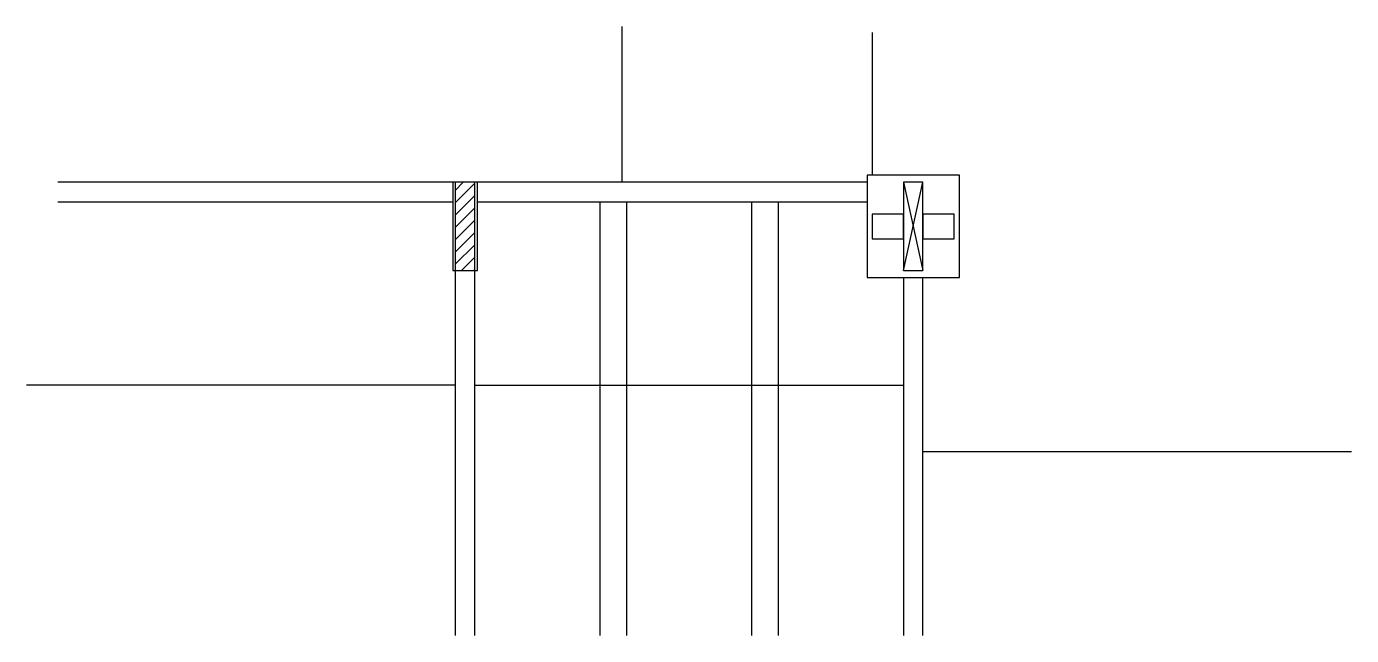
# Model space of a CAD drawing. Header units: metres. Extents: x 4264 to 5556, y 2084 to 2678.
import ezdxf

# ---------------------------------------------------------------- set-up
doc = ezdxf.new("R2010")
doc.units = ezdxf.units.M
for name, color, linetype in [('1', 7, 'Continuous'), ('3', 7, 'Continuous'), ('7', 7, 'Continuous'), ('Painéis', 7, 'Continuous')]:
    doc.layers.add(name, color=color, linetype=linetype)

msp = doc.modelspace()

# ---------------------------------------------------------------- linework, layer by layer
at = {"layer": '1', "color": 7, "lineweight": 25}
for p, q in [((5119.2, 2440.2), (5138.2, 2526.2)), ((5119.2, 2526.2), (5138.2, 2440.2))]:
    msp.add_line(p, q, dxfattribs=at)
at = {"layer": '3', "color": 7, "lineweight": 25}
for p, q in [((4682.2, 2518.3), (4690, 2526.2)), ((4682.2, 2506.3), (4701.2, 2525.3)), ((4682.2, 2494.2), (4701.2, 2513.2)), ((4682.2, 2482.2), (4701.2, 2501.2)), ((4682.2, 2470.2), (4701.2, 2489.2)), ((4682.2, 2458.2), (4701.2, 2477.2)), ((4682.2, 2446.2), (4701.2, 2465.2)), ((4688.2, 2440.2), (4701.2, 2453.1)), ((4700.2, 2440.2), (4701.2, 2441.1))]:
    msp.add_line(p, q, dxfattribs=at)
for points in [[(5083.7, 2433.2), (5173.7, 2433.2), (5173.7, 2533.2), (5083.7, 2533.2), (5083.7, 2433.2)], [(4679.7, 2526.2), (4294.7, 2526.2)], [(5083.7, 2526.2), (4703.7, 2526.2)], [(4294.7, 2507.2), (4679.7, 2507.2)], [(4703.7, 2507.2), (5083.7, 2507.2)], [(4682.2, 2440.2), (4682.2, 2084.2)], [(4701.2, 2084.2), (4701.2, 2440.2)], [(5119.2, 2433.2), (5119.2, 2084.2)], [(5138.2, 2084.2), (5138.2, 2433.2)]]:
    msp.add_lwpolyline(points, dxfattribs=at)
at = {"layer": '7', "color": 7, "lineweight": 25}
for points in [[(4679.7, 2440.2), (4703.7, 2440.2), (4703.7, 2526.2), (4679.7, 2526.2), (4679.7, 2440.2)], [(4682.2, 2440.2), (4701.2, 2440.2), (4701.2, 2526.2), (4682.2, 2526.2), (4682.2, 2440.2)], [(5119.2, 2440.2), (5138.2, 2440.2), (5138.2, 2526.2), (5119.2, 2526.2), (5119.2, 2440.2)], [(5119.2, 2495.2), (5088.7, 2495.2), (5088.7, 2471.2), (5119.2, 2471.2), (5119.2, 2495.2)], [(5168.7, 2495.2), (5138.2, 2495.2), (5138.2, 2471.2), (5168.7, 2471.2), (5168.7, 2495.2)]]:
    msp.add_lwpolyline(points, dxfattribs=at)
at = {"layer": 'Painéis', "color": 7, "lineweight": 25}
for p, q in [((4844.7, 2678.2), (4844.7, 2526.2)), ((5088.7, 2672.2), (5088.7, 2533.2)), ((4823.1, 2507.2), (4823.1, 2084.2)), ((4849.1, 2507.2), (4849.1, 2084.2)), ((4971.1, 2507.2), (4971.1, 2084.2)), ((4997.1, 2507.2), (4997.1, 2084.2)), ((4682.1, 2328.2), (4264.1, 2328.2)), ((4701.2, 2328.2), (5119.2, 2328.2)), ((5556.1, 2263.2), (5138.1, 2263.2))]:
    msp.add_line(p, q, dxfattribs=at)

doc.saveas('drawing.dxf')
